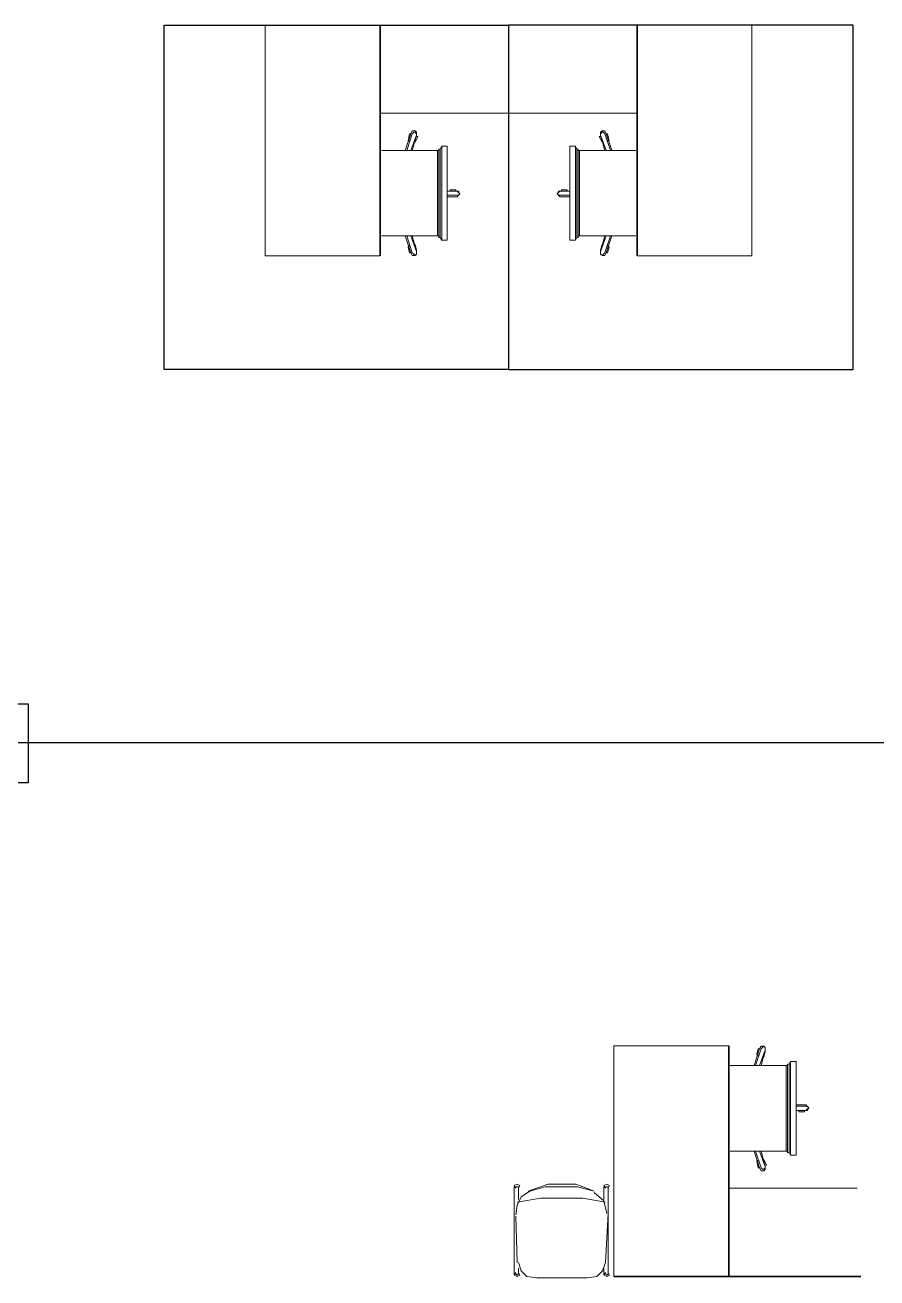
# Model space of a CAD drawing. Header units: millimetres. Extents: x 2148 to 2681, y 758 to 986.
# Drawn here: x 2608.194 to 2610.419, y 929.571 to 932.845 of the extents above; entities that cross this region are included whole.
import ezdxf

# ---------------------------------------------------------------- set-up
doc = ezdxf.new("R2010")
doc.units = ezdxf.units.MM
doc.linetypes.add('CENTER2', pattern=[28.575, 19.05, -3.175, 3.175, -3.175])
for name, color, linetype in [('at_Entity', 7, 'Continuous'), ('COLUMN', 7, 'Continuous'), ('D', 1, 'Continuous'), ('S_GRID LINES', 252, 'Continuous')]:
    doc.layers.add(name, color=color, linetype=linetype)

msp = doc.modelspace()

# ---------------------------------------------------------------- linework, layer by layer
at = {"layer": 'at_Entity', "color": 0, "lineweight": 15}
for p, q in [((2608.8206265, 932.8446654, 0), (2609.4564031, 932.8446654, 0)), ((2608.8206265, 932.2419467, 0), (2608.8206265, 932.8446654, 0)), ((2608.8206265, 932.8446654, 0), (2609.4564031, 932.8446654, 0)), ((2608.8206265, 932.2419467, 0), (2608.8206265, 932.8446654, 0)), ((2609.4564031, 932.6140859, 0), (2609.4564031, 932.8446654, 0)), ((2610.0921797, 932.8446654, 0), (2609.4564031, 932.8446654, 0)), ((2609.4564031, 932.6140859, 0), (2609.4564031, 932.8446654, 0)), ((2609.4564031, 932.6140859, 0), (2609.4564031, 932.8446654, 0)), ((2610.0921797, 932.8446654, 0), (2609.4564031, 932.8446654, 0)), ((2609.4564031, 932.6140859, 0), (2609.4564031, 932.8446654, 0)), ((2610.0921797, 932.2419467, 0), (2610.0921797, 932.8446654, 0)), ((2610.0921797, 932.2419467, 0), (2610.0921797, 932.8446654, 0)), ((2609.1207455, 932.6140859, 0), (2609.4564031, 932.6140859, 0)), ((2609.1207455, 932.6140859, 0), (2609.4564031, 932.6140859, 0)), ((2609.7920607, 932.6140859, 0), (2609.4564031, 932.6140859, 0)), ((2609.7920607, 932.6140859, 0), (2609.4564031, 932.6140859, 0)), ((2609.1866258, 932.516876, 0), (2609.2012658, 932.5607954, 0)), ((2609.1866258, 932.516876, 0), (2609.2012658, 932.5607954, 0)), ((2609.2049256, 932.5607954, 0), (2609.1902856, 932.516876, 0)), ((2609.2049256, 932.5607954, 0), (2609.1902856, 932.516876, 0)), ((2609.1939455, 932.5424956, 0), (2609.1976053, 932.5607954, 0)), ((2609.1939455, 932.5424956, 0), (2609.1976053, 932.5607954, 0)), ((2609.1976053, 932.5607954, 0), (2609.2012658, 932.5607954, 0)), ((2609.1976053, 932.5607954, 0), (2609.2012658, 932.5607954, 0)), ((2609.2012658, 932.5607954, 0), (2609.2049256, 932.5681157, 0)), ((2609.2012658, 932.5607954, 0), (2609.2049256, 932.5681157, 0)), ((2609.2049256, 932.5681157, 0), (2609.2122453, 932.5681157, 0)), ((2609.2049256, 932.5681157, 0), (2609.2122453, 932.5681157, 0)), ((2609.2085855, 932.5644559, 0), (2609.2049256, 932.5607954, 0)), ((2609.2085855, 932.5644559, 0), (2609.2049256, 932.5607954, 0)), ((2609.2122453, 932.5644559, 0), (2609.2085855, 932.5644559, 0)), ((2609.2122453, 932.5644559, 0), (2609.2085855, 932.5644559, 0)), ((2609.2122453, 932.5681157, 0), (2609.2159058, 932.5644559, 0)), ((2609.2122453, 932.5681157, 0), (2609.2159058, 932.5644559, 0)), ((2609.2159058, 932.5607954, 0), (2609.2122453, 932.5644559, 0)), ((2609.2159058, 932.5607954, 0), (2609.2122453, 932.5644559, 0)), ((2609.2159058, 932.5644559, 0), (2609.2159058, 932.5571356, 0)), ((2609.2159058, 932.5644559, 0), (2609.2159058, 932.5571356, 0)), ((2609.2159058, 932.5571356, 0), (2609.2159058, 932.5607954, 0)), ((2609.2159058, 932.5571356, 0), (2609.2159058, 932.5607954, 0)), ((2609.7005609, 932.5681157, 0), (2609.6969004, 932.5644559, 0)), ((2609.7005609, 932.5681157, 0), (2609.6969004, 932.5644559, 0)), ((2609.6969004, 932.5644559, 0), (2609.6969004, 932.5571356, 0)), ((2609.6969004, 932.5607954, 0), (2609.7005609, 932.5644559, 0)), ((2609.6969004, 932.5644559, 0), (2609.6969004, 932.5571356, 0)), ((2609.6969004, 932.5607954, 0), (2609.7005609, 932.5644559, 0)), ((2609.6969004, 932.5571356, 0), (2609.6969004, 932.5607954, 0)), ((2609.6969004, 932.5571356, 0), (2609.6969004, 932.5607954, 0)), ((2609.7078806, 932.5681157, 0), (2609.7005609, 932.5681157, 0)), ((2609.7078806, 932.5681157, 0), (2609.7005609, 932.5681157, 0)), ((2609.7005609, 932.5644559, 0), (2609.7042207, 932.5644559, 0)), ((2609.7005609, 932.5644559, 0), (2609.7042207, 932.5644559, 0)), ((2609.7042207, 932.5644559, 0), (2609.7078806, 932.5607954, 0)), ((2609.7042207, 932.5644559, 0), (2609.7078806, 932.5607954, 0)), ((2609.7115404, 932.5607954, 0), (2609.7078806, 932.5681157, 0)), ((2609.7115404, 932.5607954, 0), (2609.7078806, 932.5681157, 0)), ((2609.7078806, 932.5607954, 0), (2609.7225205, 932.516876, 0)), ((2609.7078806, 932.5607954, 0), (2609.7225205, 932.516876, 0)), ((2609.7261804, 932.516876, 0), (2609.7115404, 932.5607954, 0)), ((2609.7152009, 932.5607954, 0), (2609.7115404, 932.5607954, 0)), ((2609.7261804, 932.516876, 0), (2609.7115404, 932.5607954, 0)), ((2609.7152009, 932.5607954, 0), (2609.7115404, 932.5607954, 0)), ((2609.7188607, 932.5424956, 0), (2609.7152009, 932.5607954, 0)), ((2609.7188607, 932.5424956, 0), (2609.7152009, 932.5607954, 0)), ((2609.1976053, 932.5424956, 0), (2609.1939455, 932.5424956, 0)), ((2609.1976053, 932.5424956, 0), (2609.1939455, 932.5424956, 0)), ((2609.2012658, 932.516876, 0), (2609.2159058, 932.5571356, 0)), ((2609.2012658, 932.516876, 0), (2609.2159058, 932.5571356, 0)), ((2609.2159058, 932.5571356, 0), (2609.2049256, 932.516876, 0)), ((2609.2159058, 932.5571356, 0), (2609.2049256, 932.516876, 0)), ((2609.2122453, 932.5388357, 0), (2609.2085855, 932.5388357, 0)), ((2609.2122453, 932.5388357, 0), (2609.2085855, 932.5388357, 0)), ((2609.2195656, 932.5534757, 0), (2609.2122453, 932.5388357, 0)), ((2609.2195656, 932.5534757, 0), (2609.2122453, 932.5388357, 0)), ((2609.2159058, 932.5534757, 0), (2609.2195656, 932.5534757, 0)), ((2609.2159058, 932.5534757, 0), (2609.2195656, 932.5534757, 0)), ((2609.2781256, 932.5205359, 0), (2609.2817855, 932.5278556, 0)), ((2609.2781256, 932.5205359, 0), (2609.2817855, 932.5278556, 0)), ((2609.2817855, 932.5278556, 0), (2609.2854453, 932.5278556, 0)), ((2609.2817855, 932.2826361, 0), (2609.2817855, 932.5278556, 0)), ((2609.2817855, 932.5278556, 0), (2609.2854453, 932.5278556, 0)), ((2609.2817855, 932.2826361, 0), (2609.2817855, 932.5278556, 0)), ((2609.2854453, 932.5278556, 0), (2609.2891052, 932.5278556, 0)), ((2609.2854453, 932.5278556, 0), (2609.2891052, 932.5278556, 0)), ((2609.2891052, 932.5278556, 0), (2609.2964255, 932.5278556, 0)), ((2609.2891052, 932.5278556, 0), (2609.2964255, 932.5278556, 0)), ((2609.2964255, 932.5278556, 0), (2609.2964255, 932.5205359, 0)), ((2609.2964255, 932.5278556, 0), (2609.2964255, 932.5205359, 0)), ((2609.623701, 932.5278556, 0), (2609.6163807, 932.5278556, 0)), ((2609.6163807, 932.5278556, 0), (2609.6163807, 932.5205359, 0)), ((2609.623701, 932.5278556, 0), (2609.6163807, 932.5278556, 0)), ((2609.6163807, 932.5278556, 0), (2609.6163807, 932.5205359, 0)), ((2609.6273609, 932.5278556, 0), (2609.623701, 932.5278556, 0)), ((2609.6273609, 932.5278556, 0), (2609.623701, 932.5278556, 0)), ((2609.6310207, 932.5278556, 0), (2609.6273609, 932.5278556, 0)), ((2609.6310207, 932.5278556, 0), (2609.6273609, 932.5278556, 0)), ((2609.6346806, 932.5205359, 0), (2609.6310207, 932.5278556, 0)), ((2609.6310207, 932.2826361, 0), (2609.6310207, 932.5278556, 0)), ((2609.6346806, 932.5205359, 0), (2609.6310207, 932.5278556, 0)), ((2609.6310207, 932.2826361, 0), (2609.6310207, 932.5278556, 0)), ((2609.6969004, 932.5534757, 0), (2609.6932406, 932.5534757, 0)), ((2609.6932406, 932.5534757, 0), (2609.7005609, 932.5388357, 0)), ((2609.6969004, 932.5534757, 0), (2609.6932406, 932.5534757, 0)), ((2609.6932406, 932.5534757, 0), (2609.7005609, 932.5388357, 0)), ((2609.7115404, 932.516876, 0), (2609.6969004, 932.5571356, 0)), ((2609.6969004, 932.5571356, 0), (2609.7078806, 932.516876, 0)), ((2609.7115404, 932.516876, 0), (2609.6969004, 932.5571356, 0)), ((2609.6969004, 932.5571356, 0), (2609.7078806, 932.516876, 0)), ((2609.7005609, 932.5388357, 0), (2609.7042207, 932.5388357, 0)), ((2609.7005609, 932.5388357, 0), (2609.7042207, 932.5388357, 0)), ((2609.7152009, 932.5424956, 0), (2609.7188607, 932.5424956, 0)), ((2609.7152009, 932.5424956, 0), (2609.7188607, 932.5424956, 0)), ((2609.124406, 932.516876, 0), (2609.2708053, 932.516876, 0)), ((2609.124406, 932.516876, 0), (2609.2708053, 932.516876, 0)), ((2609.2708053, 932.2936162, 0), (2609.2708053, 932.516876, 0)), ((2609.2708053, 932.516876, 0), (2609.2744658, 932.516876, 0)), ((2609.2708053, 932.2936162, 0), (2609.2708053, 932.516876, 0)), ((2609.2708053, 932.516876, 0), (2609.2744658, 932.516876, 0)), ((2609.2744658, 932.2899564, 0), (2609.2744658, 932.5205359, 0)), ((2609.2744658, 932.5205359, 0), (2609.2781256, 932.5205359, 0)), ((2609.2744658, 932.2899564, 0), (2609.2744658, 932.5205359, 0)), ((2609.2744658, 932.5205359, 0), (2609.2781256, 932.5205359, 0)), ((2609.2744658, 932.516876, 0), (2609.2744658, 932.5132156, 0)), ((2609.2744658, 932.516876, 0), (2609.2744658, 932.5132156, 0)), ((2609.2781256, 932.2899564, 0), (2609.2781256, 932.5205359, 0)), ((2609.2781256, 932.2899564, 0), (2609.2781256, 932.5205359, 0)), ((2609.2964255, 932.5205359, 0), (2609.2964255, 932.2899564, 0)), ((2609.2964255, 932.5205359, 0), (2609.2964255, 932.2899564, 0)), ((2609.6163807, 932.5205359, 0), (2609.6163807, 932.2899564, 0)), ((2609.6163807, 932.5205359, 0), (2609.6163807, 932.2899564, 0)), ((2609.6346806, 932.2899564, 0), (2609.6346806, 932.5205359, 0)), ((2609.6383404, 932.5205359, 0), (2609.6346806, 932.5205359, 0)), ((2609.6346806, 932.2899564, 0), (2609.6346806, 932.5205359, 0)), ((2609.6383404, 932.5205359, 0), (2609.6346806, 932.5205359, 0)), ((2609.6383404, 932.2899564, 0), (2609.6383404, 932.5205359, 0)), ((2609.6383404, 932.2899564, 0), (2609.6383404, 932.5205359, 0)), ((2609.6420009, 932.516876, 0), (2609.6383404, 932.516876, 0)), ((2609.6383404, 932.516876, 0), (2609.6383404, 932.5132156, 0)), ((2609.6420009, 932.516876, 0), (2609.6383404, 932.516876, 0)), ((2609.6383404, 932.516876, 0), (2609.6383404, 932.5132156, 0)), ((2609.6420009, 932.2936162, 0), (2609.6420009, 932.516876, 0)), ((2609.7884002, 932.516876, 0), (2609.6420009, 932.516876, 0)), ((2609.6420009, 932.2936162, 0), (2609.6420009, 932.516876, 0)), ((2609.7884002, 932.516876, 0), (2609.6420009, 932.516876, 0)), ((2609.2964255, 932.4107362, 0), (2609.3220456, 932.4107362, 0)), ((2609.3220456, 932.4107362, 0), (2609.2964255, 932.4107362, 0)), ((2609.2964255, 932.4107362, 0), (2609.3220456, 932.4107362, 0)), ((2609.3220456, 932.4107362, 0), (2609.2964255, 932.4107362, 0)), ((2609.3220456, 932.3997561, 0), (2609.2964255, 932.3997561, 0)), ((2609.3220456, 932.3997561, 0), (2609.2964255, 932.3997561, 0)), ((2609.3220456, 932.3960962, 0), (2609.2964255, 932.3960962, 0)), ((2609.3220456, 932.3960962, 0), (2609.2964255, 932.3960962, 0)), ((2609.3037451, 932.4107362, 0), (2609.3037451, 932.4143961, 0)), ((2609.3037451, 932.4143961, 0), (2609.3183851, 932.4143961, 0)), ((2609.3037451, 932.4107362, 0), (2609.3037451, 932.4143961, 0)), ((2609.3037451, 932.4143961, 0), (2609.3183851, 932.4143961, 0)), ((2609.3183851, 932.3960962, 0), (2609.3037451, 932.3960962, 0)), ((2609.3183851, 932.3960962, 0), (2609.3037451, 932.3960962, 0)), ((2609.3183851, 932.4143961, 0), (2609.3183851, 932.4107362, 0)), ((2609.3183851, 932.4143961, 0), (2609.3183851, 932.4107362, 0)), ((2609.3257055, 932.4070758, 0), (2609.3220456, 932.4107362, 0)), ((2609.3220456, 932.4107362, 0), (2609.3257055, 932.4107362, 0)), ((2609.3257055, 932.4070758, 0), (2609.3220456, 932.4107362, 0)), ((2609.3220456, 932.4107362, 0), (2609.3257055, 932.4107362, 0)), ((2609.3220456, 932.3997561, 0), (2609.3257055, 932.3997561, 0)), ((2609.3257055, 932.3997561, 0), (2609.3220456, 932.3960962, 0)), ((2609.3220456, 932.3997561, 0), (2609.3257055, 932.3997561, 0)), ((2609.3257055, 932.3997561, 0), (2609.3220456, 932.3960962, 0)), ((2609.3257055, 932.4107362, 0), (2609.3293653, 932.4034159, 0)), ((2609.3257055, 932.4107362, 0), (2609.3293653, 932.4034159, 0)), ((2609.3293653, 932.4034159, 0), (2609.3257055, 932.4070758, 0)), ((2609.3293653, 932.4034159, 0), (2609.3257055, 932.4070758, 0)), ((2609.3257055, 932.3997561, 0), (2609.3293653, 932.4034159, 0)), ((2609.3293653, 932.4034159, 0), (2609.3257055, 932.3997561, 0)), ((2609.3257055, 932.3997561, 0), (2609.3293653, 932.4034159, 0)), ((2609.3293653, 932.4034159, 0), (2609.3257055, 932.3997561, 0)), ((2609.5871007, 932.4107362, 0), (2609.5834409, 932.4034159, 0)), ((2609.5871007, 932.4107362, 0), (2609.5834409, 932.4034159, 0)), ((2609.5834409, 932.4034159, 0), (2609.5871007, 932.4070758, 0)), ((2609.5834409, 932.4034159, 0), (2609.5871007, 932.4070758, 0)), ((2609.5871007, 932.3997561, 0), (2609.5834409, 932.4034159, 0)), ((2609.5834409, 932.4034159, 0), (2609.5871007, 932.3997561, 0)), ((2609.5871007, 932.3997561, 0), (2609.5834409, 932.4034159, 0)), ((2609.5834409, 932.4034159, 0), (2609.5871007, 932.3997561, 0)), ((2609.5871007, 932.4070758, 0), (2609.5907606, 932.4107362, 0)), ((2609.5907606, 932.4107362, 0), (2609.5871007, 932.4107362, 0)), ((2609.5871007, 932.4070758, 0), (2609.5907606, 932.4107362, 0)), ((2609.5907606, 932.4107362, 0), (2609.5871007, 932.4107362, 0)), ((2609.5907606, 932.3997561, 0), (2609.5871007, 932.3997561, 0)), ((2609.5871007, 932.3997561, 0), (2609.5907606, 932.3960962, 0)), ((2609.5907606, 932.3997561, 0), (2609.5871007, 932.3997561, 0)), ((2609.5871007, 932.3997561, 0), (2609.5907606, 932.3960962, 0)), ((2609.6163807, 932.4107362, 0), (2609.5907606, 932.4107362, 0)), ((2609.5907606, 932.4107362, 0), (2609.6163807, 932.4107362, 0)), ((2609.6163807, 932.4107362, 0), (2609.5907606, 932.4107362, 0)), ((2609.5907606, 932.4107362, 0), (2609.6163807, 932.4107362, 0)), ((2609.5907606, 932.3997561, 0), (2609.6163807, 932.3997561, 0)), ((2609.5907606, 932.3997561, 0), (2609.6163807, 932.3997561, 0)), ((2609.5907606, 932.3960962, 0), (2609.6163807, 932.3960962, 0)), ((2609.5907606, 932.3960962, 0), (2609.6163807, 932.3960962, 0)), ((2609.609061, 932.4143961, 0), (2609.594421, 932.4143961, 0)), ((2609.594421, 932.4143961, 0), (2609.594421, 932.4107362, 0)), ((2609.609061, 932.4143961, 0), (2609.594421, 932.4143961, 0)), ((2609.594421, 932.4143961, 0), (2609.594421, 932.4107362, 0)), ((2609.594421, 932.3960962, 0), (2609.609061, 932.3960962, 0)), ((2609.594421, 932.3960962, 0), (2609.609061, 932.3960962, 0)), ((2609.609061, 932.4107362, 0), (2609.609061, 932.4143961, 0)), ((2609.609061, 932.4107362, 0), (2609.609061, 932.4143961, 0)), ((2609.2708053, 932.2936162, 0), (2609.124406, 932.2936162, 0)), ((2609.2708053, 932.2936162, 0), (2609.124406, 932.2936162, 0)), ((2609.2012658, 932.2496962, 0), (2609.1866258, 932.2936162, 0)), ((2609.2012658, 932.2496962, 0), (2609.1866258, 932.2936162, 0)), ((2609.2049256, 932.2496962, 0), (2609.1902856, 932.2936162, 0)), ((2609.2049256, 932.2496962, 0), (2609.1902856, 932.2936162, 0)), ((2609.1939455, 932.2643362, 0), (2609.1976053, 932.2679961, 0)), ((2609.1939455, 932.2643362, 0), (2609.1976053, 932.2679961, 0)), ((2609.2012658, 932.2936162, 0), (2609.2159058, 932.2533561, 0)), ((2609.2012658, 932.2936162, 0), (2609.2159058, 932.2533561, 0)), ((2609.2159058, 932.2533561, 0), (2609.2049256, 932.2936162, 0)), ((2609.2159058, 932.2533561, 0), (2609.2049256, 932.2936162, 0)), ((2609.2085855, 932.2716559, 0), (2609.2122453, 932.2716559, 0)), ((2609.2085855, 932.2716559, 0), (2609.2122453, 932.2716559, 0)), ((2609.2122453, 932.2716559, 0), (2609.2159058, 932.2570159, 0)), ((2609.2122453, 932.2716559, 0), (2609.2159058, 932.2570159, 0)), ((2609.2744658, 932.2936162, 0), (2609.2708053, 932.2936162, 0)), ((2609.2744658, 932.2936162, 0), (2609.2708053, 932.2936162, 0)), ((2609.2744658, 932.2972761, 0), (2609.2744658, 932.2936162, 0)), ((2609.2744658, 932.2972761, 0), (2609.2744658, 932.2936162, 0)), ((2609.2781256, 932.2899564, 0), (2609.2744658, 932.2899564, 0)), ((2609.2781256, 932.2899564, 0), (2609.2744658, 932.2899564, 0)), ((2609.2817855, 932.2826361, 0), (2609.2781256, 932.2899564, 0)), ((2609.2817855, 932.2826361, 0), (2609.2781256, 932.2899564, 0)), ((2609.2854453, 932.2826361, 0), (2609.2817855, 932.2826361, 0)), ((2609.2854453, 932.2826361, 0), (2609.2817855, 932.2826361, 0)), ((2609.2854453, 932.2826361, 0), (2609.2891052, 932.2826361, 0)), ((2609.2854453, 932.2826361, 0), (2609.2891052, 932.2826361, 0)), ((2609.2964255, 932.2826361, 0), (2609.2891052, 932.2826361, 0)), ((2609.2964255, 932.2826361, 0), (2609.2891052, 932.2826361, 0)), ((2609.2964255, 932.2899564, 0), (2609.2964255, 932.2826361, 0)), ((2609.2964255, 932.2899564, 0), (2609.2964255, 932.2826361, 0)), ((2609.6163807, 932.2899564, 0), (2609.6163807, 932.2826361, 0)), ((2609.6163807, 932.2899564, 0), (2609.6163807, 932.2826361, 0)), ((2609.6163807, 932.2826361, 0), (2609.623701, 932.2826361, 0)), ((2609.6163807, 932.2826361, 0), (2609.623701, 932.2826361, 0)), ((2609.6273609, 932.2826361, 0), (2609.623701, 932.2826361, 0)), ((2609.6273609, 932.2826361, 0), (2609.623701, 932.2826361, 0)), ((2609.6273609, 932.2826361, 0), (2609.6310207, 932.2826361, 0)), ((2609.6273609, 932.2826361, 0), (2609.6310207, 932.2826361, 0)), ((2609.6310207, 932.2826361, 0), (2609.6346806, 932.2899564, 0)), ((2609.6310207, 932.2826361, 0), (2609.6346806, 932.2899564, 0)), ((2609.6346806, 932.2899564, 0), (2609.6383404, 932.2899564, 0)), ((2609.6346806, 932.2899564, 0), (2609.6383404, 932.2899564, 0)), ((2609.6383404, 932.2972761, 0), (2609.6383404, 932.2936162, 0)), ((2609.6383404, 932.2972761, 0), (2609.6383404, 932.2936162, 0)), ((2609.6383404, 932.2936162, 0), (2609.6420009, 932.2936162, 0)), ((2609.6383404, 932.2936162, 0), (2609.6420009, 932.2936162, 0)), ((2609.6420009, 932.2936162, 0), (2609.7884002, 932.2936162, 0)), ((2609.6420009, 932.2936162, 0), (2609.7884002, 932.2936162, 0)), ((2609.7115404, 932.2936162, 0), (2609.6969004, 932.2533561, 0)), ((2609.6969004, 932.2533561, 0), (2609.7078806, 932.2936162, 0)), ((2609.7115404, 932.2936162, 0), (2609.6969004, 932.2533561, 0)), ((2609.6969004, 932.2533561, 0), (2609.7078806, 932.2936162, 0)), ((2609.7005609, 932.2716559, 0), (2609.6969004, 932.2570159, 0)), ((2609.7005609, 932.2716559, 0), (2609.6969004, 932.2570159, 0)), ((2609.7042207, 932.2716559, 0), (2609.7005609, 932.2716559, 0)), ((2609.7042207, 932.2716559, 0), (2609.7005609, 932.2716559, 0)), ((2609.7078806, 932.2496962, 0), (2609.7225205, 932.2936162, 0)), ((2609.7078806, 932.2496962, 0), (2609.7225205, 932.2936162, 0)), ((2609.7115404, 932.2496962, 0), (2609.7261804, 932.2936162, 0)), ((2609.7115404, 932.2496962, 0), (2609.7261804, 932.2936162, 0)), ((2609.7188607, 932.2643362, 0), (2609.7152009, 932.2679961, 0)), ((2609.7188607, 932.2643362, 0), (2609.7152009, 932.2679961, 0)), ((2608.8206265, 932.2419467, 0), (2609.1207455, 932.2419467, 0)), ((2608.8206265, 932.2419467, 0), (2609.1207455, 932.2419467, 0)), ((2609.1976053, 932.2496962, 0), (2609.1939455, 932.2643362, 0)), ((2609.1976053, 932.2496962, 0), (2609.1939455, 932.2643362, 0)), ((2609.2012658, 932.2496962, 0), (2609.1976053, 932.2496962, 0)), ((2609.2012658, 932.2496962, 0), (2609.1976053, 932.2496962, 0)), ((2609.2049256, 932.2423766, 0), (2609.2012658, 932.2496962, 0)), ((2609.2049256, 932.2423766, 0), (2609.2012658, 932.2496962, 0)), ((2609.2085855, 932.2460364, 0), (2609.2049256, 932.2496962, 0)), ((2609.2085855, 932.2460364, 0), (2609.2049256, 932.2496962, 0)), ((2609.2122453, 932.2423766, 0), (2609.2049256, 932.2423766, 0)), ((2609.2122453, 932.2423766, 0), (2609.2049256, 932.2423766, 0)), ((2609.2122453, 932.2423766, 0), (2609.2085855, 932.2460364, 0)), ((2609.2122453, 932.2423766, 0), (2609.2085855, 932.2460364, 0)), ((2609.2159058, 932.2460364, 0), (2609.2122453, 932.2423766, 0)), ((2609.2159058, 932.2460364, 0), (2609.2122453, 932.2423766, 0)), ((2609.2159058, 932.2460364, 0), (2609.2122453, 932.2423766, 0)), ((2609.2159058, 932.2460364, 0), (2609.2122453, 932.2423766, 0)), ((2609.2159058, 932.2570159, 0), (2609.2159058, 932.2533561, 0)), ((2609.2159058, 932.2570159, 0), (2609.2159058, 932.2533561, 0)), ((2609.2159058, 932.2533561, 0), (2609.2159058, 932.2460364, 0)), ((2609.2159058, 932.2533561, 0), (2609.2159058, 932.2460364, 0)), ((2609.2159058, 932.2496962, 0), (2609.2159058, 932.2460364, 0)), ((2609.2159058, 932.2496962, 0), (2609.2159058, 932.2460364, 0)), ((2609.6969004, 932.2570159, 0), (2609.6969004, 932.2533561, 0)), ((2609.6969004, 932.2570159, 0), (2609.6969004, 932.2533561, 0)), ((2609.6969004, 932.2533561, 0), (2609.6969004, 932.2460364, 0)), ((2609.6969004, 932.2533561, 0), (2609.6969004, 932.2460364, 0)), ((2609.6969004, 932.2496962, 0), (2609.6969004, 932.2460364, 0)), ((2609.6969004, 932.2496962, 0), (2609.6969004, 932.2460364, 0)), ((2609.6969004, 932.2460364, 0), (2609.7005609, 932.2423766, 0)), ((2609.6969004, 932.2460364, 0), (2609.7005609, 932.2423766, 0)), ((2609.6969004, 932.2460364, 0), (2609.7005609, 932.2423766, 0)), ((2609.6969004, 932.2460364, 0), (2609.7005609, 932.2423766, 0)), ((2609.7005609, 932.2423766, 0), (2609.7042207, 932.2460364, 0)), ((2609.7005609, 932.2423766, 0), (2609.7042207, 932.2460364, 0)), ((2609.7005609, 932.2423766, 0), (2609.7078806, 932.2423766, 0)), ((2609.7005609, 932.2423766, 0), (2609.7078806, 932.2423766, 0)), ((2609.7042207, 932.2460364, 0), (2609.7078806, 932.2496962, 0)), ((2609.7042207, 932.2460364, 0), (2609.7078806, 932.2496962, 0)), ((2609.7078806, 932.2423766, 0), (2609.7115404, 932.2496962, 0)), ((2609.7078806, 932.2423766, 0), (2609.7115404, 932.2496962, 0)), ((2609.7115404, 932.2496962, 0), (2609.7152009, 932.2496962, 0)), ((2609.7115404, 932.2496962, 0), (2609.7152009, 932.2496962, 0)), ((2609.7152009, 932.2496962, 0), (2609.7188607, 932.2643362, 0)), ((2609.7152009, 932.2496962, 0), (2609.7188607, 932.2643362, 0)), ((2610.0921797, 932.2419467, 0), (2609.7920607, 932.2419467, 0)), ((2610.0921797, 932.2419467, 0), (2609.7920607, 932.2419467, 0)), ((2609.7315107, 930.1770682, 0), (2610.0316298, 930.1770682, 0)), ((2609.7315107, 930.1770682, 0), (2609.7315107, 929.5743496, 0)), ((2610.1121501, 930.1693187, 0), (2610.0975101, 930.1253987, 0)), ((2610.1158099, 930.1693187, 0), (2610.1011699, 930.1253987, 0)), ((2610.1084896, 930.1693187, 0), (2610.1048297, 930.1546787, 0)), ((2610.1121501, 930.1693187, 0), (2610.1084896, 930.1693187, 0)), ((2610.1158099, 930.1766384, 0), (2610.1121501, 930.1693187, 0)), ((2610.1231296, 930.1766384, 0), (2610.1158099, 930.1766384, 0)), ((2610.1194697, 930.1729785, 0), (2610.1158099, 930.1693187, 0)), ((2610.1231296, 930.1766384, 0), (2610.1194697, 930.1729785, 0)), ((2610.1267901, 930.1729785, 0), (2610.1231296, 930.1766384, 0)), ((2610.1267901, 930.1729785, 0), (2610.1231296, 930.1766384, 0)), ((2610.1267901, 930.1656588, 0), (2610.1267901, 930.1729785, 0)), ((2610.1267901, 930.1693187, 0), (2610.1267901, 930.1729785, 0)), ((2610.1048297, 930.1546787, 0), (2610.1084896, 930.1510188, 0)), ((2610.1121501, 930.1253987, 0), (2610.1267901, 930.1656588, 0)), ((2610.1267901, 930.1656588, 0), (2610.1158099, 930.1253987, 0)), ((2610.1194697, 930.147359, 0), (2610.1231296, 930.147359, 0)), ((2610.1231296, 930.147359, 0), (2610.1267901, 930.161999, 0)), ((2610.1267901, 930.161999, 0), (2610.1267901, 930.1656588, 0)), ((2610.1816896, 930.1253987, 0), (2610.0352902, 930.1253987, 0)), ((2610.18535, 930.1253987, 0), (2610.1816896, 930.1253987, 0)), ((2610.1816896, 930.1253987, 0), (2610.1816896, 929.9021389, 0)), ((2610.1890099, 930.1290585, 0), (2610.18535, 930.1290585, 0)), ((2610.18535, 930.1290585, 0), (2610.18535, 929.898479, 0)), ((2610.18535, 930.1217389, 0), (2610.18535, 930.1253987, 0)), ((2610.1926697, 930.1363788, 0), (2610.1890099, 930.1290585, 0)), ((2610.1890099, 930.1290585, 0), (2610.1890099, 929.898479, 0)), ((2610.1963296, 930.1363788, 0), (2610.1926697, 930.1363788, 0)), ((2610.1926697, 930.1363788, 0), (2610.1926697, 929.8911594, 0)), ((2610.1963296, 930.1363788, 0), (2610.1999894, 930.1363788, 0)), ((2610.2073097, 930.1363788, 0), (2610.1999894, 930.1363788, 0)), ((2610.2073097, 930.1290585, 0), (2610.2073097, 930.1363788, 0)), ((2610.2073097, 929.898479, 0), (2610.2073097, 930.1290585, 0)), ((2610.2329299, 930.0229187, 0), (2610.2073097, 930.0229187, 0)), ((2610.2329299, 930.0192589, 0), (2610.2073097, 930.0192589, 0)), ((2610.2073097, 930.0082787, 0), (2610.2329299, 930.0082787, 0)), ((2610.2329299, 930.0082787, 0), (2610.2073097, 930.0082787, 0)), ((2610.2292694, 930.0229187, 0), (2610.2146294, 930.0229187, 0)), ((2610.2146294, 930.0082787, 0), (2610.2146294, 930.0046189, 0)), ((2610.2292694, 930.0046189, 0), (2610.2292694, 930.0082787, 0)), ((2610.2365897, 930.0192589, 0), (2610.2329299, 930.0229187, 0)), ((2610.2329299, 930.0192589, 0), (2610.2365897, 930.0192589, 0)), ((2610.2365897, 930.0119392, 0), (2610.2329299, 930.0082787, 0)), ((2610.2329299, 930.0082787, 0), (2610.2365897, 930.0082787, 0)), ((2610.2365897, 930.0192589, 0), (2610.2402496, 930.015599, 0)), ((2610.2402496, 930.015599, 0), (2610.2365897, 930.0192589, 0)), ((2610.2402496, 930.015599, 0), (2610.2365897, 930.0119392, 0)), ((2610.2365897, 930.0082787, 0), (2610.2402496, 930.015599, 0)), ((2610.2146294, 930.0046189, 0), (2610.2292694, 930.0046189, 0)), ((2610.0352902, 929.9021389, 0), (2610.1816896, 929.9021389, 0)), ((2610.0975101, 929.9021389, 0), (2610.1121501, 929.8582195, 0)), ((2610.1158099, 929.8582195, 0), (2610.1011699, 929.9021389, 0)), ((2610.1084896, 929.8765194, 0), (2610.1048297, 929.8765194, 0)), ((2610.1048297, 929.8765194, 0), (2610.1084896, 929.8582195, 0)), ((2610.1121501, 929.9021389, 0), (2610.1267901, 929.8618794, 0)), ((2610.1267901, 929.8618794, 0), (2610.1158099, 929.9021389, 0)), ((2610.1231296, 929.8801792, 0), (2610.1194697, 929.8801792, 0)), ((2610.1304499, 929.8655392, 0), (2610.1231296, 929.8801792, 0)), ((2610.1816896, 929.9021389, 0), (2610.18535, 929.9021389, 0)), ((2610.18535, 929.9021389, 0), (2610.18535, 929.9057994, 0)), ((2610.18535, 929.898479, 0), (2610.1890099, 929.898479, 0)), ((2610.1890099, 929.898479, 0), (2610.1926697, 929.8911594, 0)), ((2610.1926697, 929.8911594, 0), (2610.1963296, 929.8911594, 0)), ((2610.1963296, 929.8911594, 0), (2610.1999894, 929.8911594, 0)), ((2610.1999894, 929.8911594, 0), (2610.2073097, 929.8911594, 0)), ((2610.2073097, 929.8911594, 0), (2610.2073097, 929.898479, 0)), ((2610.1084896, 929.8582195, 0), (2610.1121501, 929.8582195, 0)), ((2610.1121501, 929.8582195, 0), (2610.1158099, 929.8508992, 0)), ((2610.1194697, 929.8545591, 0), (2610.1158099, 929.8582195, 0)), ((2610.1158099, 929.8508992, 0), (2610.1231296, 929.8508992, 0)), ((2610.1231296, 929.8545591, 0), (2610.1194697, 929.8545591, 0)), ((2610.1267901, 929.8582195, 0), (2610.1231296, 929.8545591, 0)), ((2610.1231296, 929.8508992, 0), (2610.1267901, 929.8545591, 0)), ((2610.1267901, 929.8655392, 0), (2610.1304499, 929.8655392, 0)), ((2610.1267901, 929.8545591, 0), (2610.1267901, 929.8618794, 0)), ((2610.1267901, 929.8618794, 0), (2610.1267901, 929.8582195, 0)), ((2609.4713949, 929.8122494, 0), (2609.4787152, 929.8159092, 0)), ((2609.4750554, 929.8049297, 0), (2609.4713949, 929.8122494, 0)), ((2609.4787152, 929.8159092, 0), (2609.4860349, 929.8122494, 0)), ((2609.4860349, 929.8122494, 0), (2609.4823751, 929.8049297, 0)), ((2609.5592349, 929.8159092, 0), (2609.5079952, 929.7976094, 0)), ((2609.6324349, 929.8159092, 0), (2609.5592349, 929.8159092, 0)), ((2609.6324349, 929.8159092, 0), (2609.6800147, 929.7976094, 0)), ((2609.7056349, 929.8122494, 0), (2609.7129545, 929.8159092, 0)), ((2609.7092947, 929.8049297, 0), (2609.7056349, 929.8122494, 0)), ((2609.7129545, 929.8159092, 0), (2609.7202749, 929.8122494, 0)), ((2609.7202749, 929.8122494, 0), (2609.7166144, 929.8049297, 0)), ((2609.4713949, 929.8085895, 0), (2609.4713949, 929.5816699, 0)), ((2609.4750554, 929.8085895, 0), (2609.4823751, 929.8085895, 0)), ((2609.4787152, 929.7610097, 0), (2609.4896954, 929.7829694, 0)), ((2609.4787152, 929.7683294, 0), (2609.540935, 929.7793095, 0)), ((2609.4823751, 929.7756497, 0), (2609.4823751, 929.8085895, 0)), ((2609.4896954, 929.7829694, 0), (2609.511655, 929.7976094, 0)), ((2609.5519152, 929.8085895, 0), (2609.511655, 929.7976094, 0)), ((2609.540935, 929.7793095, 0), (2609.6507347, 929.7793095, 0)), ((2609.6360947, 929.8085895, 0), (2609.5519152, 929.8085895, 0)), ((2609.6800147, 929.7976094, 0), (2609.6360947, 929.8085895, 0)), ((2609.6507347, 929.7793095, 0), (2609.7092947, 929.7683294, 0)), ((2609.6800147, 929.7939495, 0), (2609.7056349, 929.7719892, 0)), ((2609.7056349, 929.7756497, 0), (2609.7056349, 929.8085895, 0)), ((2609.7092947, 929.8085895, 0), (2609.7166144, 929.8085895, 0)), ((2609.7166144, 929.8085895, 0), (2609.7166144, 929.5816699, 0)), ((2610.0316298, 929.8049291, 0), (2610.3672874, 929.8049291, 0)), ((2609.4750554, 929.7353895, 0), (2609.4787152, 929.7610097, 0)), ((2609.7056349, 929.7719892, 0), (2609.7129545, 929.7390494, 0)), ((2609.4787152, 929.6109499, 0), (2609.4750554, 929.7317297, 0)), ((2609.7092947, 929.6109499, 0), (2609.7166144, 929.7390494, 0)), ((2609.4713949, 929.57801, 0), (2609.4750554, 929.5853297, 0)), ((2609.4787152, 929.57801, 0), (2609.4750554, 929.5816699, 0)), ((2609.4823751, 929.5816699, 0), (2609.4787152, 929.57801, 0)), ((2609.4896954, 929.5889896, 0), (2609.4823751, 929.6109499, 0)), ((2609.4823751, 929.5816699, 0), (2609.4823751, 929.5963099, 0)), ((2609.4823751, 929.5853297, 0), (2609.4860349, 929.57801, 0)), ((2609.5043354, 929.5743496, 0), (2609.4896954, 929.5889896, 0)), ((2609.7019744, 929.5889896, 0), (2609.687335, 929.5743496, 0)), ((2609.7092947, 929.6109499, 0), (2609.7019744, 929.5889896, 0)), ((2609.7056349, 929.5816699, 0), (2609.7056349, 929.5963099, 0)), ((2609.7056349, 929.57801, 0), (2609.7092947, 929.5853297, 0)), ((2609.7129545, 929.57801, 0), (2609.7092947, 929.5816699, 0)), ((2609.7166144, 929.5816699, 0), (2609.7129545, 929.57801, 0)), ((2609.7166144, 929.5853297, 0), (2609.7202749, 929.57801, 0)), ((2609.4787152, 929.5743496, 0), (2609.4713949, 929.57801, 0)), ((2609.4860349, 929.57801, 0), (2609.4787152, 929.5743496, 0)), ((2609.5299549, 929.5706897, 0), (2609.5043354, 929.5743496, 0)), ((2609.5299549, 929.5706897, 0), (2609.6617149, 929.5706897, 0)), ((2609.687335, 929.5743496, 0), (2609.6617149, 929.5706897, 0)), ((2609.7129545, 929.5743496, 0), (2609.7056349, 929.57801, 0)), ((2609.7202749, 929.57801, 0), (2609.7129545, 929.5743496, 0))]:
    msp.add_line(p, q, dxfattribs=at)
at = {"layer": 'at_Entity', "color": 0, "lineweight": 35}
for p, q in [((2609.1207455, 932.2419467, 0), (2609.1207455, 932.8446654, 0)), ((2609.1207455, 932.2419467, 0), (2609.1207455, 932.8446654, 0)), ((2609.7920607, 932.2419467, 0), (2609.7920607, 932.8446654, 0)), ((2609.7920607, 932.2419467, 0), (2609.7920607, 932.8446654, 0)), ((2610.0316298, 930.1770682, 0), (2610.0316298, 929.5743496, 0)), ((2609.7315107, 929.5743496, 0), (2610.3767267, 929.5743496, 0))]:
    msp.add_line(p, q, dxfattribs=at)
at = {"layer": 'COLUMN', "color": 4, "lineweight": -3, "ltscale": 0.05, "elevation": 0}
msp.add_lwpolyline([(2607.8030022, 931.070801), (2608.2015157, 931.070801), (2608.2015157, 930.864321), (2607.8030022, 930.864321)], close=True, dxfattribs=at)
at = {"layer": 'D', "ltscale": 0.5, "elevation": 0}
for points in [[(2608.5564031, 931.9446654), (2608.5564031, 932.8446654), (2609.4564031, 932.8446654), (2609.4564031, 931.9446654)], [(2608.5564031, 931.9446654), (2608.5564031, 932.8446654), (2609.4564031, 932.8446654), (2609.4564031, 931.9446654)], [(2610.3564031, 931.9446654), (2610.3564031, 932.8446654), (2609.4564031, 932.8446654), (2609.4564031, 931.9446654)], [(2610.3564031, 931.9446654), (2610.3564031, 932.8446654), (2609.4564031, 932.8446654), (2609.4564031, 931.9446654)]]:
    msp.add_lwpolyline(points, close=True, dxfattribs=at)
at = {"layer": 'S_GRID LINES', "linetype": 'CENTER2', "ltscale": 0.2}
for p, q in [((2657.3496173, 930.969311), (2595.7518229, 930.969311)), ((2657.3496173, 930.969311, 0), (2595.7518229, 930.969311, 0))]:
    msp.add_line(p, q, dxfattribs=at)

doc.saveas('drawing.dxf')
